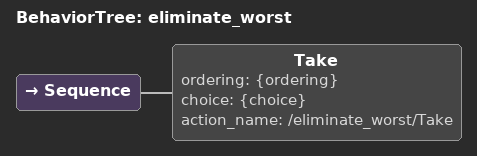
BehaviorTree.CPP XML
<?xml version="1.0" encoding="UTF-8"?>
<root BTCPP_format="4">
  <BehaviorTree ID="eliminate_worst">
    <Sequence>
      <Take ordering="{ordering}"
            choice="{choice}"
            action_name="/eliminate_worst/Take"/>
    </Sequence>
  </BehaviorTree>
</root>
